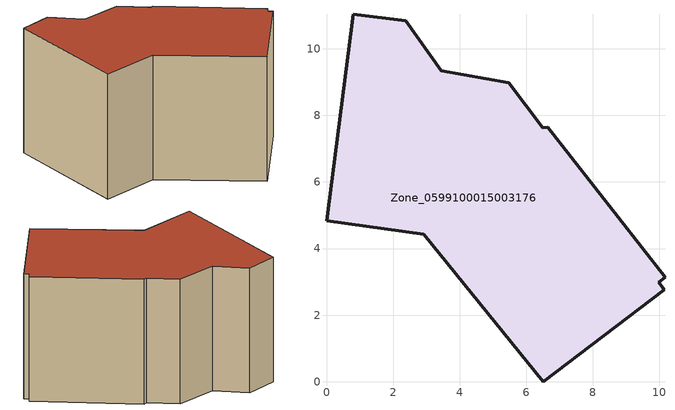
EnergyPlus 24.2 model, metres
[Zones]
Zone_0599100015003176
 floor ground (C_G): 6.65,7.64 10.17,3.14 9.98,2.98 10.15,2.77 6.5,0 2.92,4.43 0,4.84 0.8,11.04 2.38,10.85 3.46,9.34 5.47,8.98 6.49,7.62 z0.75
 wall outside (C_F): 2.38,10.85 0.8,11.04 0,4.84 2.92,4.43 6.5,0 10.15,2.77 9.98,2.98 10.17,3.14 6.65,7.64 6.49,7.62 5.47,8.98 3.46,9.34 2.38,10.85 z0.75:7.85
 roof outside (C_R): 9.98,2.98 10.17,3.14 6.65,7.64 6.49,7.62 5.47,8.98 3.46,9.34 2.38,10.85 0.8,11.04 0,4.84 2.92,4.43 6.5,0 10.15,2.77 z7.85
[BUILDING]
Pand.0599100015003176: North Axis=0; Terrain=City; Loads Convergence Tolerance Value=0.04; Temperature Convergence Tolerance Value=0.4; Solar Distribution=FullExterior; Maximum Number of Warmup Days=25; Minimum Number of Warmup Days=1
[Site:Location]
Rotterdam.The.Hague.AP_ZH_NLD Design_Conditions: Latitude=51.96; Longitude=4.45; Time Zone=1; Elevation=-4.5
[SITE:GROUNDTEMPERATURE:BUILDINGSURFACE]
18, 18, 18, 18, 18, 18, 18, 18, 18, 18, 18, 18
[MATERIAL] Thermal Absorptance=0.9; Solar Absorptance=0.7; Visible Absorptance=0.7
Name | Roughness | Thickness | Conductivity | Density | Specific Heat
G.TI.1975-1991 | MediumSmooth | 0.15 | 0.288461 | 540 | 1210
F.TI.1975-1991 | Rough | 0.3 | 0.230769 | 1920 | 840
R.TI.1975-1991 | MediumRough | 0.2 | 0.153846 | 1500 | 1000
[CONSTRUCTION]
C_G: G.TI.1975-1991
C_F: F.TI.1975-1991
C_R: R.TI.1975-1991
[ZONE]
Zone_0599100015003176: Type=1; Multiplier=1; Ceiling Height=Autocalculate; Volume=Autocalculate; Floor Area=autocalculate; Part of Total Floor Area=Yes
[ZONEINFILTRATION:DESIGNFLOWRATE]
Infil_Zone_0599100015003176: Zone or ZoneList or Space or SpaceList=Zone_0599100015003176; Schedule=AlwaysOn; Design Flow Rate Calculation Method=Flow/Area; Flow Rate per Floor Area=0.003; Constant Term Coefficient=1; Temperature Term Coefficient=0; Velocity Term Coefficient=0; Velocity Squared Term Coefficient=0
[HVACTEMPLATE:ZONE:IDEALLOADSAIRSYSTEM]
Zone_0599100015003176: Maximum Heating Supply Air Temperature=50; Minimum Cooling Supply Air Temperature=13; Maximum Heating Supply Air Humidity Ratio=0.0156; Minimum Cooling Supply Air Humidity Ratio=0.0077; Heating Limit=NoLimit; Cooling Limit=NoLimit; Dehumidification Control Type=ConstantSensibleHeatRatio; Cooling Sensible Heat Ratio=0.7; Dehumidification Setpoint=60; Humidification Control Type=None; Humidification Setpoint=30; Outdoor Air Method=None; Outdoor Air Flow Rate per Person=0.00944; Outdoor Air Flow Rate per Zone Floor Area=0; Outdoor Air Flow Rate per Zone=0; Demand Controlled Ventilation Type=None; Outdoor Air Economizer Type=NoEconomizer; Heat Recovery Type=None; Sensible Heat Recovery Effectiveness=0.7; Latent Heat Recovery Effectiveness=0.65
[ZONECONTROL:THERMOSTAT]
ThermostatControl_Zone_0599100015003176: Zone or ZoneList=Zone_0599100015003176; Control Type Schedule=DualSetpointControlType; Control 1=Thermostat_Zone_0599100015003176; Temperature Difference Between Cutout And Setpoint=0
[THERMOSTATSETPOINT:DUALSETPOINT]
Thermostat_Zone_0599100015003176: Heating Setpoint Temperature Schedule=HeatingSetpoint_Zone_0599100015003176; Cooling Setpoint Temperature Schedule=CoolingSetpoint_Zone_0599100015003176
[SCHEDULE:COMPACT]
HeatingSetpoint_Zone_0599100015003176: Through: 12/31, For: AllDays, Until: 24:00, 21
CoolingSetpoint_Zone_0599100015003176: Through: 12/31, For: AllDays, Until: 24:00, 24
DualSetpointControlType: Through: 12/31, For: AllDays, Until: 24:00, 4
AlwaysOn: Through: 12/31, For: AllDays, Until: 24:00, 1
